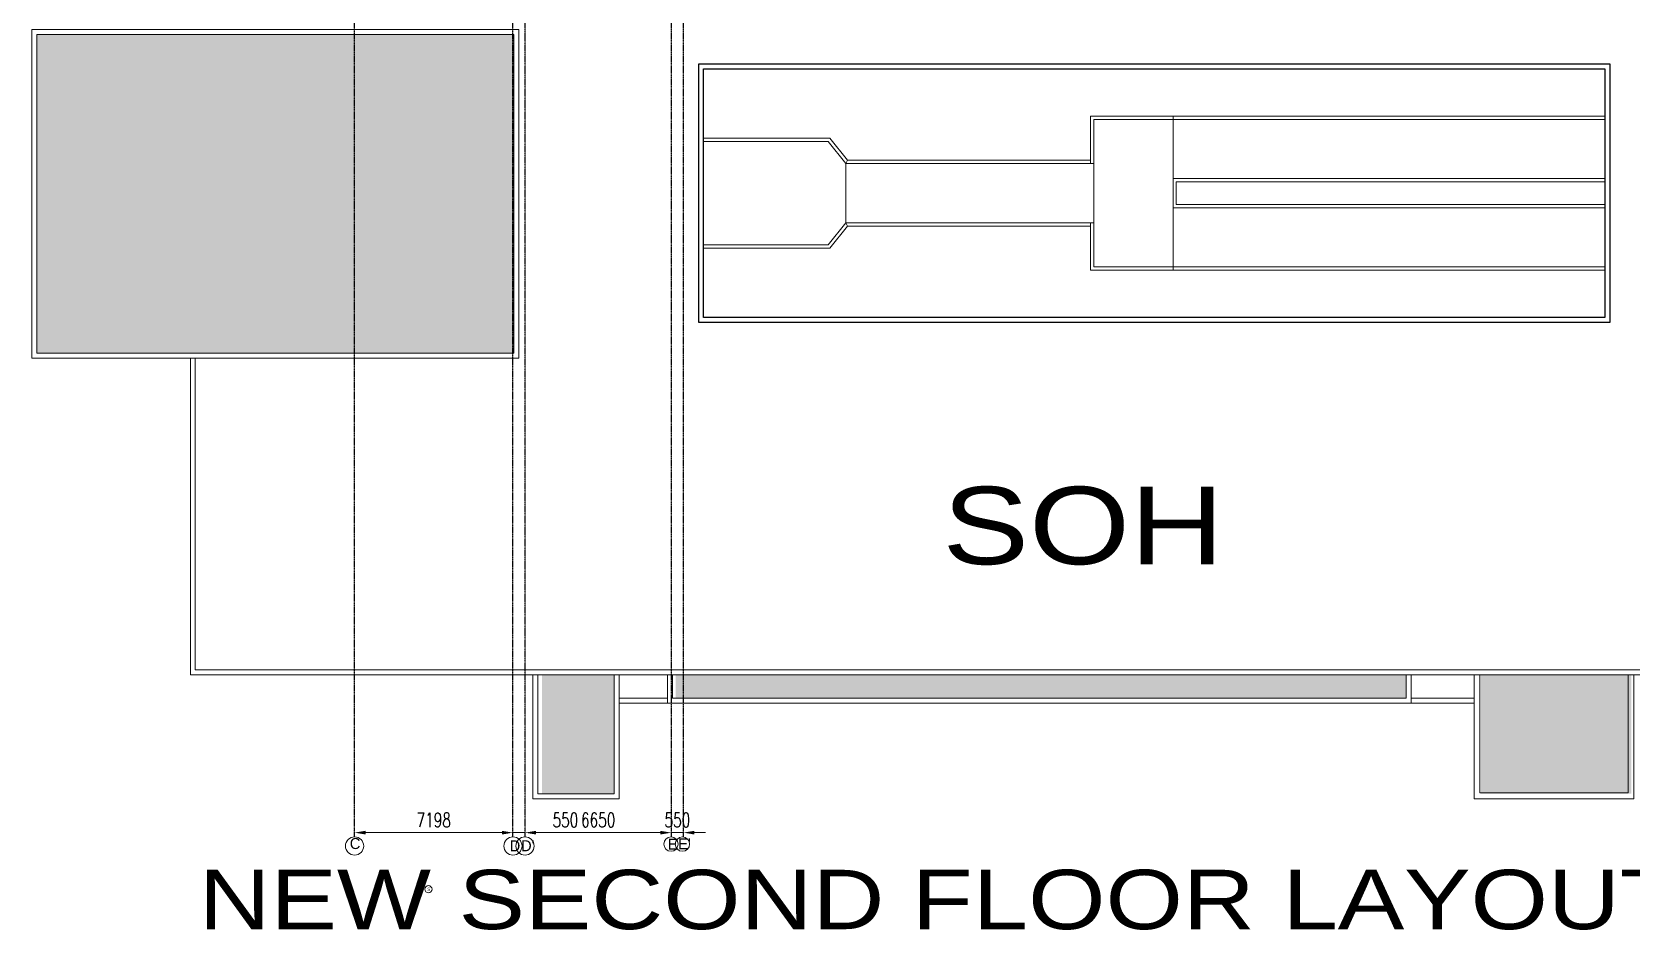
# Model space of a CAD drawing. Header units: metres. Extents: x 85953 to 212055, y -1481497 to -1363692.
# Drawn here: x 85953 to 158633, y -1481497 to -1440685 of the extents above; entities that cross this region are included whole.
import ezdxf

# ---------------------------------------------------------------- set-up
doc = ezdxf.new("R2010")
doc.units = ezdxf.units.M
doc.linetypes.add('DASHDOT', pattern=[25.4, 12.7, -6.35, 0, -6.35])
doc.layers.get('Defpoints').update_dxf_attribs({"lineweight": 0})
doc.layers.add('axes', color=8, linetype='Continuous')
for name, color, linetype, lineweight in [('AxisBalloons_2', 8, 'Continuous', 0), ('Dims', 8, 'Continuous', 0), ('E-FIRE', 205, 'Continuous', 0), ('E-FIRE COVERAGE', 205, 'Continuous', 0), ('Frame', 8, 'Continuous', 0), ('Proj', 8, 'Continuous', 0), ('TEXT', 8, 'Continuous', 0), ('Tiles', 8, 'Continuous', 0)]:
    doc.layers.add(name, color=color, linetype=linetype, lineweight=lineweight)
doc.layers.get('E-FIRE COVERAGE').off()
doc.styles.add('Arial', font='arial.ttf', dxfattribs={"height": 245.883234})
doc.styles.add('DIMENSION', font='romans.shx', dxfattribs={"width": 0.7})
doc.styles.add('MARI3', font='arial.ttf', dxfattribs={"width": 1.2})
doc.styles.get("Standard").update_dxf_attribs({"font": 'GOTHIC.TTF'})
doc.dimstyles.new('D500', dxfattribs={"dimtxt": 650, "dimasz": 500, "dimexe": 150, "dimexo": 100, "dimgap": 250, "dimtad": 1, "dimdec": 0, "dimtxsty": 'DIMENSION', "dimcen": 100, "dimdle": 150, "dimclrd": 250, "dimclre": 250, "dimclrt": 7, "dimadec": 0, "dimazin": 0, "dimtfac": 1, "dimtdec": 0, "dimtmove": 0, "dimatfit": 3, "dimfxl": 1, "dimlwd": 5, "dimlwe": 5, "dimarcsym": 0})

# ---------------------------------------------------------------- blocks, each defined once
blk = doc.blocks.new('SMOKE DETECTOR')
at = {"layer": 'E-FIRE'}
blk.add_circle((0, 0), 162, dxfattribs=at)
at = {"layer": 'E-FIRE', "insert": (-55, 74), "char_height": 150, "attachment_point": 1, "style": 'Arial'}
blk.add_mtext_dynamic_manual_height_columns('S', width=109.82, gutter_width=1229, heights=[0], dxfattribs=at)
blk = doc.blocks.new('*D36')
at = {"layer": 'Defpoints', "color": 0, "transparency": 16777216}
for p in [(100615, -1477072), (107813, -1477012, -2), (107813, -1477072)]:
    blk.add_point(p, dxfattribs=at)
at = {"layer": 'Dims', "color": 250, "linetype": 'Continuous', "lineweight": 5, "transparency": 16777216}
for p, q in [((100615, -1476972), (100615, -1476922)), ((101115, -1477072), (107313, -1477072)), ((107813, -1477112), (107813, -1477222))]:
    blk.add_line(p, q, dxfattribs=at)
at = {"layer": 'Dims', "color": 250, "transparency": 16777216}
for points in [[(101115, -1476989), (101115, -1477156), (100615, -1477072)], [(107313, -1476989), (107313, -1477156), (107813, -1477072)]]:
    blk.add_solid(points, dxfattribs=at)
at = {"layer": 'Dims', "color": 7, "lineweight": 0, "transparency": 16777216, "insert": (104214, -1476497), "char_height": 650, "attachment_point": 5, "style": 'DIMENSION'}
blk.add_mtext('7198', dxfattribs=at)
blk = doc.blocks.new('*D39')
at = {"layer": 'Defpoints', "color": 0, "transparency": 16777216}
for p in [(108363, -1477072, -2), (115013, -1477042, 2), (115013, -1477072)]:
    blk.add_point(p, dxfattribs=at)
at = {"layer": 'Dims', "color": 250, "linetype": 'Continuous', "lineweight": 5, "transparency": 16777216}
for p, q in [((108363, -1476972), (108363, -1476922)), ((108863, -1477072), (114513, -1477072)), ((115013, -1477142), (115013, -1477222))]:
    blk.add_line(p, q, dxfattribs=at)
at = {"layer": 'Dims', "color": 250, "transparency": 16777216}
for points in [[(108863, -1476989), (108863, -1477156), (108363, -1477072)], [(114513, -1476989), (114513, -1477156), (115013, -1477072)]]:
    blk.add_solid(points, dxfattribs=at)
at = {"layer": 'Dims', "color": 7, "lineweight": 0, "transparency": 16777216, "insert": (111688, -1476497), "char_height": 650, "attachment_point": 5, "style": 'DIMENSION'}
blk.add_mtext('6650', dxfattribs=at)
blk = doc.blocks.new('*D40')
at = {"layer": 'Defpoints', "color": 0, "transparency": 16777216}
for p in [(107813, -1477072, 0), (108363, -1477072, 0), (108363, -1477072)]:
    blk.add_point(p, dxfattribs=at)
at = {"layer": 'Dims', "color": 250, "linetype": 'Continuous', "lineweight": 5, "transparency": 16777216}
for p, q in [((107313, -1477072), (106813, -1477072)), ((107813, -1476972), (107813, -1476922)), ((107813, -1477072), (108363, -1477072)), ((108363, -1476972), (108363, -1476922)), ((108863, -1477072), (111033, -1477072))]:
    blk.add_line(p, q, dxfattribs=at)
at = {"layer": 'Dims', "color": 250, "transparency": 16777216}
for points in [[(107313, -1476989), (107313, -1477156), (107813, -1477072)], [(108863, -1476989), (108863, -1477156), (108363, -1477072)]]:
    blk.add_solid(points, dxfattribs=at)
at = {"layer": 'Dims', "color": 7, "lineweight": 0, "transparency": 16777216, "insert": (110198, -1476497), "char_height": 650, "attachment_point": 5, "style": 'DIMENSION'}
blk.add_mtext('550', dxfattribs=at)
blk = doc.blocks.new('*D41')
at = {"layer": 'Defpoints', "color": 0, "transparency": 16777216}
for p in [(115013, -1477072, -2), (115563, -1477072, -5), (115563, -1477072)]:
    blk.add_point(p, dxfattribs=at)
at = {"layer": 'Dims', "color": 250, "linetype": 'Continuous', "lineweight": 5, "transparency": 16777216}
for p, q in [((114513, -1477072), (114013, -1477072)), ((115013, -1476972), (115013, -1476922)), ((115013, -1477072), (115563, -1477072)), ((115563, -1476972), (115563, -1476922)), ((116063, -1477072), (116563, -1477072))]:
    blk.add_line(p, q, dxfattribs=at)
at = {"layer": 'Dims', "color": 250, "transparency": 16777216}
for points in [[(114513, -1476989), (114513, -1477156), (115013, -1477072)], [(116063, -1476989), (116063, -1477156), (115563, -1477072)]]:
    blk.add_solid(points, dxfattribs=at)
at = {"layer": 'Dims', "color": 7, "lineweight": 0, "transparency": 16777216, "insert": (115288, -1476497), "char_height": 650, "attachment_point": 5, "style": 'DIMENSION'}
blk.add_mtext('550', dxfattribs=at)
blk = doc.blocks.new('*D42')
at = {"layer": 'Defpoints', "color": 0, "transparency": 16777216}
for p in [(108363, -1477072, -2), (115013, -1477042, 2), (115013, -1477072)]:
    blk.add_point(p, dxfattribs=at)
at = {"layer": 'Dims', "color": 250, "linetype": 'Continuous', "lineweight": 5, "transparency": 16777216}
for p, q in [((108363, -1476972), (108363, -1476922)), ((108863, -1477072), (114513, -1477072)), ((115013, -1477142), (115013, -1477222))]:
    blk.add_line(p, q, dxfattribs=at)
at = {"layer": 'Dims', "color": 250, "transparency": 16777216}
for points in [[(108863, -1476989), (108863, -1477156), (108363, -1477072)], [(114513, -1476989), (114513, -1477156), (115013, -1477072)]]:
    blk.add_solid(points, dxfattribs=at)
at = {"layer": 'Dims', "color": 7, "lineweight": 0, "transparency": 16777216, "insert": (111688, -1476497), "char_height": 650, "attachment_point": 5, "style": 'DIMENSION'}
blk.add_mtext('6650', dxfattribs=at)
blk = doc.blocks.new('*D43')
at = {"layer": 'Defpoints', "color": 0, "transparency": 16777216}
for p in [(107813, -1477072, 0), (108363, -1477072, 0), (108363, -1477072)]:
    blk.add_point(p, dxfattribs=at)
at = {"layer": 'Dims', "color": 250, "linetype": 'Continuous', "lineweight": 5, "transparency": 16777216}
for p, q in [((107313, -1477072), (106813, -1477072)), ((107813, -1476972), (107813, -1476922)), ((107813, -1477072), (108363, -1477072)), ((108363, -1476972), (108363, -1476922)), ((108863, -1477072), (111033, -1477072))]:
    blk.add_line(p, q, dxfattribs=at)
at = {"layer": 'Dims', "color": 250, "transparency": 16777216}
for points in [[(107313, -1476989), (107313, -1477156), (107813, -1477072)], [(108863, -1476989), (108863, -1477156), (108363, -1477072)]]:
    blk.add_solid(points, dxfattribs=at)
at = {"layer": 'Dims', "color": 7, "lineweight": 0, "transparency": 16777216, "insert": (110198, -1476497), "char_height": 650, "attachment_point": 5, "style": 'DIMENSION'}
blk.add_mtext('550', dxfattribs=at)

msp = doc.modelspace()

# ---------------------------------------------------------------- hatches: boundary and pattern name
at = {"layer": 'Tiles'}
h = msp.add_hatch(dxfattribs=at)
h.set_pattern_fill('AR-CONC', color=256, scale=5)
h.set_pattern_definition([(50, (166612.4, -1275361.2), (910.9233, -79.6954), [95.25, -1047.75]), (355, (166612.4, -1275361.2), (-176.217, 955.2842), [76.2, -838.203]), (100.45144, (166688.3, -1275367.85), (734.7062, 875.5888), [80.95, -890.4512]), (46.1842, (166612.4, -1275107.2), (1355.395, -210.2116), [142.875, -1571.625]), (96.63556, (166725.3, -1275124.7), (1187.021, 1237.131), [121.425, -1335.678]), (351.18415, (166612.4, -1275107.2), (1187.021, 1237.131), [114.3, -1257.299]), (21, (166739.4, -1275170.7), (758.072, -511.326), [95.25, -1047.75]), (326, (166739.4, -1275170.7), (309.01, 920.94), [76.2, -838.2]), (71.45144, (166802.55, -1275213.3), (1067.082, 409.614), [80.95, -890.4497]), (37.5, (166612.38, -1275361.2), (15.443, 422.7752), [0, -828.04, 0, -850.9, 0, -841.375]), (7.5, (166612.38, -1275361.2), (334.0983, 500.9029), [0, -485.14, 0, -808.99, 0, -320.675]), (327.5, (166329.17, -1275361.2), (677.953, -28.6437), [0, -317.5, 0, -990.6, 0, -1314.45]), (317.5, (166202.17, -1275361.2), (740.6459, 127.1325), [0, -412.75, 0, -657.86, 0, -933.45])])
h.paths.add_polyline_path([(158640.3, -1469902.7), (151820.3, -1469902.7), (151820.3, -1475307.7), (158640.3, -1475307.7)])
h.paths.add_polyline_path([(166365.3, -1395797.7), (122807.4, -1395797.7), (122807.4, -1396852.7), (166365.3, -1396852.7)])
h.paths.add_polyline_path([(100475.3, -1396852.7), (100475.3, -1395797.7), (99420.3, -1395797.7), (99420.3, -1426477.7), (100475.3, -1426477.7)])
h.paths.add_polyline_path([(175033.3, -1433677.7), (175033.3, -1404492.7), (174005.3, -1404492.7), (174005.3, -1433677.7)])
h.paths.add_polyline_path([(112420.3, -1475307.7), (112420.3, -1469902.7), (109140.3, -1469902.7), (109140.3, -1475307.7)])
h.paths.add_polyline_path([(148420.5, -1470957.7), (148420.5, -1469902.7), (115203.1, -1469902.7), (115203.1, -1470957.7)])
h = msp.add_hatch(dxfattribs=at)
h.set_pattern_fill('AR-CONC', color=256, scale=5)
h.set_pattern_definition([(50, (166487.4, -1275361.2), (910.9233, -79.6954), [95.25, -1047.75]), (355, (166487.4, -1275361.2), (-176.217, 955.2842), [76.2, -838.203]), (100.45144, (166563.3, -1275367.86), (734.7062, 875.5888), [80.95, -890.4512]), (46.1842, (166487.4, -1275107.2), (1355.395, -210.2116), [142.875, -1571.625]), (96.63556, (166600.3, -1275124.7), (1187.021, 1237.131), [121.425, -1335.678]), (351.18415, (166487.4, -1275107.2), (1187.021, 1237.131), [114.3, -1257.299]), (21, (166614.4, -1275170.7), (758.072, -511.326), [95.25, -1047.75]), (326, (166614.4, -1275170.7), (309.01, 920.94), [76.2, -838.2]), (71.45144, (166677.55, -1275213.3), (1067.082, 409.614), [80.95, -890.4497]), (37.5, (166487.38, -1275361.2), (15.443, 422.7752), [0, -828.04, 0, -850.9, 0, -841.375]), (7.5, (166487.38, -1275361.2), (334.0983, 500.9029), [0, -485.14, 0, -808.99, 0, -320.675]), (327.5, (166204.17, -1275361.2), (677.953, -28.6437), [0, -317.5, 0, -990.6, 0, -1314.45]), (317.5, (166077.17, -1275361.2), (740.6459, 127.1325), [0, -412.75, 0, -657.86, 0, -933.45])])
h.paths.add_polyline_path([(107855.3, -1440797.7), (86162.6, -1440797.7), (86162.6, -1455277.7), (107855.3, -1455277.7)])

# ---------------------------------------------------------------- linework, layer by layer
at = {"layer": 'axes', "linetype": 'DASHDOT'}
for p, q in [((100615.3, -1477267.4, 4.6), (100615.3, -1366691.8, 4.6)), ((107813.3, -1477267.4, 2.3), (107813.3, -1366691.8, 2.3)), ((108363.3, -1477267.3, -0.1), (108363.3, -1366661.8, -0.1)), ((115013.3, -1477267.4, -0.1), (115013.3, -1366741.8, -0.1)), ((115563.3, -1477267.4, -0.1), (115563.3, -1366741.8, -0.1))]:
    msp.add_line(p, q, dxfattribs=at)
at = {"layer": 'AxisBalloons_2', "color": 1}
for centre, radius in [((100615.3, -1477681.3, 2.3), 413.9), ((107813.3, -1477681.2, -0.1), 413.9), ((108363.3, -1477681.2, -0.1), 413.9), ((114998.3, -1477592.3, -0.1), 325), ((115518.2, -1477592.3, 2.3), 325)]:
    msp.add_circle(centre, radius, dxfattribs=at)
at = {"layer": 'Proj'}
for p, q in [((134065.3, -1444507.7, 2.3), (157445.3, -1444507.7, 2.3)), ((134065.3, -1444507.7, 2.3), (134065.3, -1446657.7, 2.3)), ((134215.3, -1444657.7, 2.3), (157445.3, -1444657.7, 2.3)), ((134215.3, -1444657.7, 2.3), (134215.3, -1451357.7, 2.3)), ((137815.3, -1444507.7, 2.3), (137815.3, -1451507.7, 2.3)), ((122217.4, -1445507.7, 2.3), (116481.7, -1445507.7, 2.3)), ((123017.4, -1446507.7, 2.3), (122217.4, -1445507.7, 2.3)), ((122145.3, -1445657.7, 2.3), (116481.7, -1445657.7, 2.3)), ((122945.3, -1446657.7, 2.3), (122145.3, -1445657.7, 2.3)), ((122945.3, -1446657.7, 2.3), (123017.4, -1446507.7, 2.3)), ((134215.3, -1446657.7, 2.3), (122945.3, -1446657.7, 2.3)), ((122945.3, -1446657.7, 2.3), (122945.3, -1449357.7, 2.3)), ((134065.3, -1446507.7, 2.3), (123017.4, -1446507.7, 2.3)), ((137815.3, -1447342.7, 2.3), (157445.3, -1447342.7, 2.3)), ((137965.3, -1447492.7, 2.3), (157445.3, -1447492.7, 2.3)), ((137965.3, -1447492.7, 2.3), (137965.3, -1448522.7, 2.3)), ((157445.3, -1448522.7, 2.3), (137965.3, -1448522.7, 2.3)), ((157445.3, -1448672.7, 2.3), (137815.3, -1448672.7, 2.3)), ((122145.3, -1450357.7, 2.3), (122945.3, -1449357.7, 2.3)), ((122217.4, -1450507.7, 2.3), (123017.4, -1449507.7, 2.3)), ((134215.3, -1449357.7, 2.3), (122945.3, -1449357.7, 2.3)), ((122945.3, -1449357.7, 2.3), (123017.4, -1449507.7, 2.3)), ((134065.3, -1449507.7, 2.3), (123017.4, -1449507.7, 2.3)), ((134065.3, -1449357.7, 2.3), (134065.3, -1451507.7, 2.3)), ((122145.3, -1450357.7, 2.3), (116481.7, -1450357.7, 2.3)), ((122217.4, -1450507.7, 2.3), (116481.7, -1450507.7, 2.3)), ((134215.3, -1451357.7, 2.3), (157445.3, -1451357.7, 2.3)), ((134065.3, -1451507.7, 2.3), (157445.3, -1451507.7, 2.3)), ((93150.3, -1469902.7, -0.1), (93150.3, -1455502.7, 2.3)), ((93375.3, -1469677.7, -0.1), (93375.3, -1455502.7, 2.3)), ((188480.4, -1469902.7, -0.1), (93150.3, -1469902.7, -0.1)), ((188255.4, -1469677.7, -0.1), (93375.3, -1469677.7, -0.1))]:
    msp.add_line(p, q, dxfattribs=at)
at = {"layer": 'Proj', "elevation": 2.3}
for points in [[(108080.3, -1455502.7), (85952.6, -1455502.7), (85952.6, -1440572.7), (108080.3, -1440572.7)], [(107855.3, -1455277.7), (86177.6, -1455277.7), (86177.6, -1440797.7), (107855.3, -1440797.7)]]:
    msp.add_lwpolyline(points, close=True, dxfattribs=at)
at = {"layer": 'Proj', "lineweight": -2, "elevation": 2.3}
for points in [[(157670.3, -1442127.7), (157670.3, -1453887.7), (116256.7, -1453887.7), (116256.7, -1442127.7)], [(157445.3, -1442352.7), (157445.3, -1453662.7), (116481.7, -1453662.7), (116481.7, -1442352.7)]]:
    msp.add_lwpolyline(points, close=True, dxfattribs=at)
at = {"layer": 'Proj'}
for points, elevation in [([(108725.3, -1469902.7), (108725.3, -1475532.7), (112645.3, -1475532.7), (112645.3, -1469902.7)], 2.3), ([(108950.3, -1469902.7), (108950.3, -1475307.7), (112420.3, -1475307.7), (112420.3, -1469902.7)], 2.3), ([(148645.5, -1469902.7), (148645.5, -1471182.7), (114838.1, -1471182.7), (114838.1, -1469902.7)], 2.3), ([(148420.5, -1469902.7), (148420.5, -1470957.7), (115063.1, -1470957.7), (115063.1, -1469902.7)], 2.3), ([(158768.3, -1469902.7), (158768.3, -1475532.7), (151498.3, -1475532.7), (151498.3, -1469902.7)], 2.3), ([(158498.3, -1469902.7), (158498.3, -1475262.7), (151768.3, -1475262.7), (151768.3, -1469902.7)], 2.3), ([(114788.1, -1470957.7), (112645.3, -1470957.7)], 2.3), ([(114838.1, -1470957.7), (112645.3, -1470957.7)], 2.3), ([(151498.3, -1470957.7), (148645.5, -1470957.7)], -0.1), ([(114838.1, -1471182.7), (112645.3, -1471182.7)], 2.3), ([(114838.1, -1471182.7), (112645.3, -1471182.7)], 2.3), ([(151470.3, -1471182.7), (148645.5, -1471182.7)], -0.1), ([(151498.3, -1471182.7), (148645.5, -1471182.7)], -0.1)]:
    msp.add_lwpolyline(points, dxfattribs=dict(at, elevation=elevation))

# ---------------------------------------------------------------- block references
at = {"layer": 'E-FIRE COVERAGE'}
msp.add_blockref('SMOKE DETECTOR', (103974.5, -1479643, -4.8), dxfattribs=at)

# ---------------------------------------------------------------- texts
at = {"layer": 'Frame', "style": 'MARI3', "width": 1.2}
for s, height, p in [('SOH', 3521.47, (127334.5, -1464875.3, -1.3)), ('NEW SECOND FLOOR LAYOUT FOR EXECUTION', 2698.622, (93532.1, -1481458.8, 2.1))]:
    msp.add_text(s, height=height, dxfattribs=at).set_placement(p)
at = {"layer": 'TEXT', "char_height": 500, "attachment_point": 1}
for s, insert in [('C', (100399.1, -1477316.8, 2.3)), ('D', (107663.3, -1477422.1, -0.1)), ("D'", (108180.1, -1477417.3, -0.1)), ('E', (114848.3, -1477343.4, -0.1)), ("E'", (115326.6, -1477330.7, -0.1))]:
    msp.add_mtext_dynamic_manual_height_columns(s, width=500, gutter_width=1, heights=[0], dxfattribs=dict(at, insert=insert))

# ---------------------------------------------------------------- dimensions: what is measured, and where the dimension line sits
at = {"layer": 'Dims', "lineweight": 0}
for base, p1, p2, picture, middle in [((107813.3, -1477072.2, 2.3), (100615.3, -1477072.2, 2.3), (107813.3, -1477012.2, -0.1), '*D36', (104214.3, -1476497.2, 2.3)), ((108363.3, -1477072.2, -0.1), (107813.3, -1477072.2, -0.1), (108363.3, -1477072.2, -0.1), '*D40', (110198.3, -1476497.2, -0.1)), ((108363.3, -1477072.2, -0.1), (107813.3, -1477072.2, -0.1), (108363.3, -1477072.2, -0.1), '*D43', (110198.3, -1476497.2, -0.1)), ((115013.3, -1477072.2, 2.3), (108363.3, -1477072.2, -0.1), (115013.3, -1477042.2, 4.6), '*D39', (111688.3, -1476497.2, 2.3)), ((115013.3, -1477072.2, 2.3), (108363.3, -1477072.2, -0.1), (115013.3, -1477042.2, 4.6), '*D42', (111688.3, -1476497.2, 2.3))]:
    dim = msp.add_linear_dim(base=base, p1=p1, p2=p2, dimstyle='D500', dxfattribs=at)
    dim.commit()
    dim.dimension.update_dxf_attribs({"geometry": picture, "text_midpoint": middle})
dim = msp.add_linear_dim(base=(115563.3, -1477072.2, 4.6), p1=(115013.3, -1477072.2, 2.3), p2=(115563.3, -1477072.2, -0.1), dimstyle='D500', dxfattribs=at)
dim.commit()
dim.dimension.update_dxf_attribs({"geometry": '*D41', "text_midpoint": (115288.3, -1477072.2, 4.6), "dimtype": 160})

doc.saveas('drawing.dxf')
